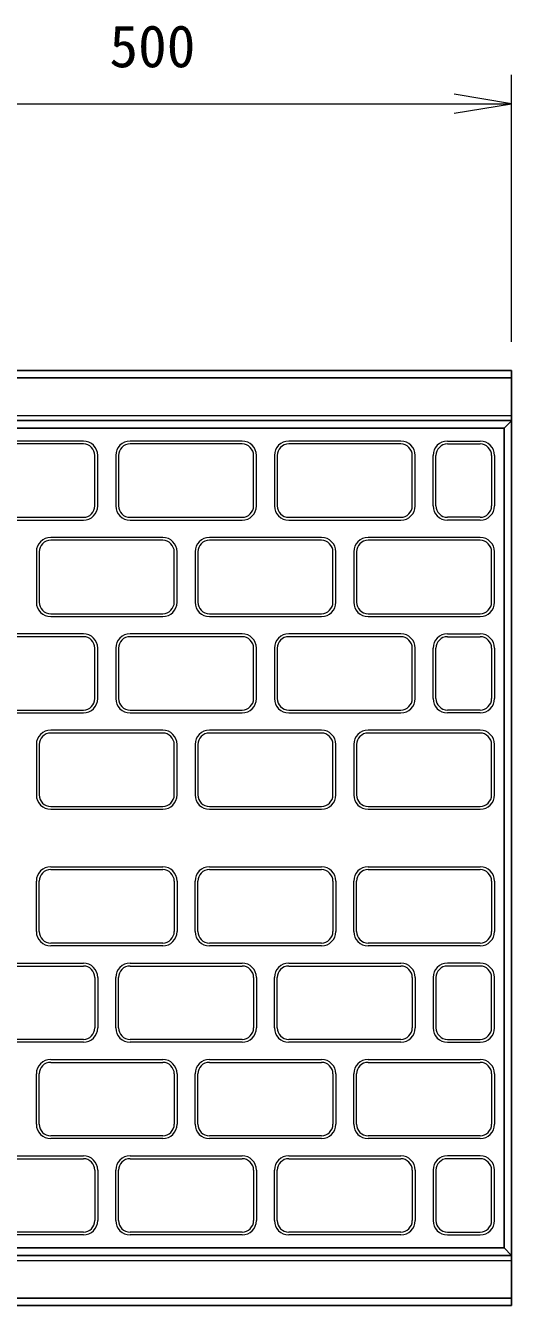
# Model space of a CAD drawing. Units: millimetres at full size, sheet at 1:20; details may follow other scales. Extents: x 0 to 8400, y 0 to 5940.
# Drawn here: x 2391 to 2730, y 527 to 1417 of the extents above; entities that cross this region are included whole.
import ezdxf
from ezdxf.enums import TextEntityAlignment as Align

# ---------------------------------------------------------------- set-up
doc = ezdxf.new("R2010")
doc.units = ezdxf.units.MM
doc.header["$LTSCALE"] = 20
for name, color, linetype, lineweight in [('CON（太線）', 1, 'Continuous', 25), ('寸法線', 7, 'Continuous', 9), ('構造物-寸法', 7, 'Continuous', 9)]:
    doc.layers.add(name, color=color, linetype=linetype, lineweight=lineweight)
doc.styles.add('ＭＳ ゴシック', font='')
doc.styles.get('ＭＳ ゴシック').set_extended_font_data('MS Gothic')

# ---------------------------------------------------------------- blocks, each defined once
blk = doc.blocks.new('open_arrow')
at = {"color": 0, "linetype": 'Continuous', "lineweight": -2}
blk.add_lwpolyline([(7.5, 1.25), (0, 0), (7.5, -1.25)], dxfattribs=at)

msp = doc.modelspace()

# ---------------------------------------------------------------- linework, layer by layer
at = {"layer": 'CON（太線）'}
for p, q in [((729.7, 1177.25), (2729.7, 1177.25)), ((2729.7, 1177.25), (2729.7, 527.25)), ((2729.7, 1172.19), (729.7, 1172.19)), ((729.7, 1142.55), (2729.7, 1142.55)), ((2724.7, 1137.25), (2729.7, 1142.25)), ((734.7, 1137.27), (2724.7, 1137.27)), ((2724.7, 1137.25), (2724.7, 567.25)), ((729.7, 562.03), (2729.7, 562.03)), ((734.7, 567.23), (2724.7, 567.23)), ((2724.7, 567.25), (2729.7, 562.03)), ((2729.7, 532.31), (729.7, 532.31)), ((729.7, 527.25), (2729.7, 527.25))]:
    msp.add_line(p, q, dxfattribs=at)
at = {"layer": '寸法線', "color": 2}
for p, q in [((729.7, 1146.13), (2729.7, 1146.13)), ((729.7, 558.37), (2729.7, 558.37))]:
    msp.add_line(p, q, dxfattribs=at)
at = {"layer": '構造物-寸法'}
for p, q in [((2729.7, 1197.25), (2729.7, 1382.87)), ((2229.7, 1362.87), (2729.7, 1362.87)), ((2431.65, 1128.25), (2353.65, 1128.25)), ((2431.65, 1126.25), (2353.65, 1126.25)), ((2542.15, 1128.25), (2464.15, 1128.25)), ((2542.15, 1126.25), (2464.15, 1126.25)), ((2652.65, 1128.25), (2574.65, 1128.25)), ((2652.65, 1126.25), (2574.65, 1126.25)), ((2685.15, 1128.25), (2707.9, 1128.25)), ((2685.15, 1126.25), (2707.9, 1126.25)), ((2439.65, 1083.25), (2439.65, 1118.25)), ((2441.65, 1083.25), (2441.65, 1118.25)), ((2454.15, 1118.25), (2454.15, 1083.25)), ((2456.15, 1118.25), (2456.15, 1083.25)), ((2550.15, 1083.25), (2550.15, 1118.25)), ((2552.15, 1083.25), (2552.15, 1118.25)), ((2564.65, 1118.25), (2564.65, 1083.25)), ((2566.65, 1118.25), (2566.65, 1083.25)), ((2660.65, 1083.25), (2660.65, 1118.25)), ((2662.65, 1083.25), (2662.65, 1118.25)), ((2675.15, 1083.25), (2675.15, 1118.25)), ((2677.15, 1083.25), (2677.15, 1118.25)), ((2715.9, 1118.25), (2715.9, 1083.25)), ((2717.9, 1118.25), (2717.9, 1083.25)), ((2353.65, 1075.25), (2431.65, 1075.25)), ((2353.65, 1073.25), (2431.65, 1073.25)), ((2464.15, 1075.25), (2542.15, 1075.25)), ((2464.15, 1073.25), (2542.15, 1073.25)), ((2574.65, 1075.25), (2652.65, 1075.25)), ((2574.65, 1073.25), (2652.65, 1073.25)), ((2707.9, 1075.25), (2685.15, 1075.25)), ((2707.9, 1073.25), (2685.15, 1073.25)), ((2486.9, 1061.25), (2408.9, 1061.25)), ((2486.9, 1059.25), (2408.9, 1059.25)), ((2597.4, 1061.25), (2519.4, 1061.25)), ((2597.4, 1059.25), (2519.4, 1059.25)), ((2707.9, 1061.25), (2629.9, 1061.25)), ((2707.9, 1059.25), (2629.9, 1059.25)), ((2398.9, 1051.25), (2398.9, 1016.25)), ((2400.9, 1051.25), (2400.9, 1016.25)), ((2494.9, 1016.25), (2494.9, 1051.25)), ((2496.9, 1016.25), (2496.9, 1051.25)), ((2509.4, 1051.25), (2509.4, 1016.25)), ((2511.4, 1051.25), (2511.4, 1016.25)), ((2605.4, 1016.25), (2605.4, 1051.25)), ((2607.4, 1016.25), (2607.4, 1051.25)), ((2619.9, 1051.25), (2619.9, 1016.25)), ((2621.9, 1051.25), (2621.9, 1016.25)), ((2715.9, 1016.25), (2715.9, 1051.25)), ((2717.9, 1016.25), (2717.9, 1051.25)), ((2408.9, 1008.25), (2486.9, 1008.25)), ((2408.9, 1006.25), (2486.9, 1006.25)), ((2519.4, 1008.25), (2597.4, 1008.25)), ((2519.4, 1006.25), (2597.4, 1006.25)), ((2629.9, 1008.25), (2707.9, 1008.25)), ((2629.9, 1006.25), (2707.9, 1006.25)), ((2431.65, 994.25), (2353.65, 994.25)), ((2431.65, 992.25), (2353.65, 992.25)), ((2542.15, 994.25), (2464.15, 994.25)), ((2542.15, 992.25), (2464.15, 992.25)), ((2652.65, 994.25), (2574.65, 994.25)), ((2652.65, 992.25), (2574.65, 992.25)), ((2685.15, 994.25), (2707.9, 994.25)), ((2685.15, 992.25), (2707.9, 992.25)), ((2439.65, 949.25), (2439.65, 984.25)), ((2441.65, 949.25), (2441.65, 984.25)), ((2454.15, 984.25), (2454.15, 949.25)), ((2456.15, 984.25), (2456.15, 949.25)), ((2550.15, 949.25), (2550.15, 984.25)), ((2552.15, 949.25), (2552.15, 984.25)), ((2564.65, 984.25), (2564.65, 949.25)), ((2566.65, 984.25), (2566.65, 949.25)), ((2660.65, 949.25), (2660.65, 984.25)), ((2662.65, 949.25), (2662.65, 984.25)), ((2675.15, 949.25), (2675.15, 984.25)), ((2677.15, 949.25), (2677.15, 984.25)), ((2715.9, 984.25), (2715.9, 949.25)), ((2717.9, 984.25), (2717.9, 949.25)), ((2353.65, 941.25), (2431.65, 941.25)), ((2353.65, 939.25), (2431.65, 939.25)), ((2464.15, 941.25), (2542.15, 941.25)), ((2464.15, 939.25), (2542.15, 939.25)), ((2574.65, 941.25), (2652.65, 941.25)), ((2574.65, 939.25), (2652.65, 939.25)), ((2707.9, 941.25), (2685.15, 941.25)), ((2707.9, 939.25), (2685.15, 939.25)), ((2486.9, 927.25), (2408.9, 927.25)), ((2597.4, 927.25), (2519.4, 927.25)), ((2707.9, 927.25), (2629.9, 927.25)), ((2398.9, 917.25), (2398.9, 882.25)), ((2400.9, 917.25), (2400.9, 882.25)), ((2486.9, 925.25), (2408.9, 925.25)), ((2494.9, 882.25), (2494.9, 917.25)), ((2496.9, 882.25), (2496.9, 917.25)), ((2509.4, 917.25), (2509.4, 882.25)), ((2511.4, 917.25), (2511.4, 882.25)), ((2597.4, 925.25), (2519.4, 925.25)), ((2605.4, 882.25), (2605.4, 917.25)), ((2607.4, 882.25), (2607.4, 917.25)), ((2619.9, 917.25), (2619.9, 882.25)), ((2621.9, 917.25), (2621.9, 882.25)), ((2707.9, 925.25), (2629.9, 925.25)), ((2715.9, 882.25), (2715.9, 917.25)), ((2717.9, 882.25), (2717.9, 917.25)), ((2408.9, 874.25), (2486.9, 874.25)), ((2408.9, 872.25), (2486.9, 872.25)), ((2519.4, 874.25), (2597.4, 874.25)), ((2519.4, 872.25), (2597.4, 872.25)), ((2629.9, 874.25), (2707.9, 874.25)), ((2629.9, 872.25), (2707.9, 872.25)), ((2408.9, 832.25), (2486.9, 832.25)), ((2408.9, 830.25), (2486.9, 830.25)), ((2519.4, 832.25), (2597.4, 832.25)), ((2519.4, 830.25), (2597.4, 830.25)), ((2629.9, 832.25), (2707.9, 832.25)), ((2629.9, 830.25), (2707.9, 830.25)), ((2398.9, 787.25), (2398.9, 822.25)), ((2400.9, 787.25), (2400.9, 822.25)), ((2494.9, 822.25), (2494.9, 787.25)), ((2496.9, 822.25), (2496.9, 787.25)), ((2509.4, 787.25), (2509.4, 822.25)), ((2511.4, 787.25), (2511.4, 822.25)), ((2605.4, 822.25), (2605.4, 787.25)), ((2607.4, 822.25), (2607.4, 787.25)), ((2619.9, 787.25), (2619.9, 822.25)), ((2621.9, 787.25), (2621.9, 822.25)), ((2715.9, 822.25), (2715.9, 787.25)), ((2717.9, 822.25), (2717.9, 787.25)), ((2486.9, 779.25), (2408.9, 779.25)), ((2486.9, 777.25), (2408.9, 777.25)), ((2597.4, 779.25), (2519.4, 779.25)), ((2597.4, 777.25), (2519.4, 777.25)), ((2707.9, 779.25), (2629.9, 779.25)), ((2707.9, 777.25), (2629.9, 777.25)), ((2353.65, 765.25), (2431.65, 765.25)), ((2353.65, 763.25), (2431.65, 763.25)), ((2464.15, 765.25), (2542.15, 765.25)), ((2464.15, 763.25), (2542.15, 763.25)), ((2574.65, 765.25), (2652.65, 765.25)), ((2574.65, 763.25), (2652.65, 763.25)), ((2707.9, 765.25), (2685.15, 765.25)), ((2707.9, 763.25), (2685.15, 763.25)), ((2439.65, 755.25), (2439.65, 720.25)), ((2441.65, 755.25), (2441.65, 720.25)), ((2454.15, 720.25), (2454.15, 755.25)), ((2456.15, 720.25), (2456.15, 755.25)), ((2550.15, 755.25), (2550.15, 720.25)), ((2552.15, 755.25), (2552.15, 720.25)), ((2564.65, 720.25), (2564.65, 755.25)), ((2566.65, 720.25), (2566.65, 755.25)), ((2660.65, 755.25), (2660.65, 720.25)), ((2662.65, 755.25), (2662.65, 720.25)), ((2675.15, 755.25), (2675.15, 720.25)), ((2677.15, 755.25), (2677.15, 720.25)), ((2715.9, 720.25), (2715.9, 755.25)), ((2717.9, 720.25), (2717.9, 755.25)), ((2431.65, 712.25), (2353.65, 712.25)), ((2542.15, 712.25), (2464.15, 712.25)), ((2652.65, 712.25), (2574.65, 712.25)), ((2685.15, 712.25), (2707.9, 712.25)), ((2431.65, 710.25), (2353.65, 710.25)), ((2542.15, 710.25), (2464.15, 710.25)), ((2652.65, 710.25), (2574.65, 710.25)), ((2685.15, 710.25), (2707.9, 710.25)), ((2408.9, 698.25), (2486.9, 698.25)), ((2408.9, 696.25), (2486.9, 696.25)), ((2519.4, 698.25), (2597.4, 698.25)), ((2519.4, 696.25), (2597.4, 696.25)), ((2629.9, 698.25), (2707.9, 698.25)), ((2629.9, 696.25), (2707.9, 696.25)), ((2398.9, 653.25), (2398.9, 688.25)), ((2400.9, 653.25), (2400.9, 688.25)), ((2494.9, 688.25), (2494.9, 653.25)), ((2496.9, 688.25), (2496.9, 653.25)), ((2509.4, 653.25), (2509.4, 688.25)), ((2511.4, 653.25), (2511.4, 688.25)), ((2605.4, 688.25), (2605.4, 653.25)), ((2607.4, 688.25), (2607.4, 653.25)), ((2619.9, 653.25), (2619.9, 688.25)), ((2621.9, 653.25), (2621.9, 688.25)), ((2715.9, 688.25), (2715.9, 653.25)), ((2717.9, 688.25), (2717.9, 653.25)), ((2486.9, 645.25), (2408.9, 645.25)), ((2486.9, 643.25), (2408.9, 643.25)), ((2597.4, 645.25), (2519.4, 645.25)), ((2597.4, 643.25), (2519.4, 643.25)), ((2707.9, 645.25), (2629.9, 645.25)), ((2707.9, 643.25), (2629.9, 643.25)), ((2353.65, 631.25), (2431.65, 631.25)), ((2353.65, 629.25), (2431.65, 629.25)), ((2464.15, 631.25), (2542.15, 631.25)), ((2464.15, 629.25), (2542.15, 629.25)), ((2574.65, 631.25), (2652.65, 631.25)), ((2574.65, 629.25), (2652.65, 629.25)), ((2707.9, 631.25), (2685.15, 631.25)), ((2707.9, 629.25), (2685.15, 629.25)), ((2439.65, 621.25), (2439.65, 586.25)), ((2441.65, 621.25), (2441.65, 586.25)), ((2454.15, 586.25), (2454.15, 621.25)), ((2456.15, 586.25), (2456.15, 621.25)), ((2550.15, 621.25), (2550.15, 586.25)), ((2552.15, 621.25), (2552.15, 586.25)), ((2564.65, 586.25), (2564.65, 621.25)), ((2566.65, 586.25), (2566.65, 621.25)), ((2660.65, 621.25), (2660.65, 586.25)), ((2662.65, 621.25), (2662.65, 586.25)), ((2675.15, 621.25), (2675.15, 586.25)), ((2677.15, 621.25), (2677.15, 586.25)), ((2715.9, 586.25), (2715.9, 621.25)), ((2717.9, 586.25), (2717.9, 621.25)), ((2431.65, 578.25), (2353.65, 578.25)), ((2431.65, 576.25), (2353.65, 576.25)), ((2542.15, 578.25), (2464.15, 578.25)), ((2542.15, 576.25), (2464.15, 576.25)), ((2652.65, 578.25), (2574.65, 578.25)), ((2652.65, 576.25), (2574.65, 576.25)), ((2685.15, 578.25), (2707.9, 578.25)), ((2685.15, 576.25), (2707.9, 576.25))]:
    msp.add_line(p, q, dxfattribs=at)
for centre, radius, start, end in [((2431.65, 1118.25), 10, 0, 90), ((2431.65, 1118.25), 8, 0, 90), ((2464.15, 1118.25), 10, 90, 180), ((2464.15, 1118.25), 8, 90, 180), ((2542.15, 1118.25), 10, 0, 90), ((2542.15, 1118.25), 8, 0, 90), ((2574.65, 1118.25), 10, 90, 180), ((2574.65, 1118.25), 8, 90, 180), ((2652.65, 1118.25), 10, 0, 90), ((2652.65, 1118.25), 8, 0, 90), ((2685.15, 1118.25), 10, 90, 180), ((2685.15, 1118.25), 8, 90, 180), ((2707.9, 1118.25), 10, 0, 90), ((2707.9, 1118.25), 8, 0, 90), ((2431.65, 1083.25), 10, 270, 0), ((2431.65, 1083.25), 8, 270, 360), ((2464.15, 1083.25), 10, 180, 270), ((2464.15, 1083.25), 8, 180, 270), ((2542.15, 1083.25), 10, 270, 0), ((2542.15, 1083.25), 8, 270, 0), ((2574.65, 1083.25), 10, 180, 270), ((2574.65, 1083.25), 8, 180, 270), ((2652.65, 1083.25), 10, 270, 0), ((2652.65, 1083.25), 8, 270, 0), ((2685.15, 1083.25), 10, 180, 270), ((2685.15, 1083.25), 8, 180, 270), ((2707.9, 1083.25), 10, 270, 0), ((2707.9, 1083.25), 8, 270, 0), ((2408.9, 1051.25), 10, 90, 180), ((2408.9, 1051.25), 8, 90, 180), ((2486.9, 1051.25), 10, 0, 90), ((2486.9, 1051.25), 8, 0, 90), ((2519.4, 1051.25), 10, 90, 180), ((2519.4, 1051.25), 8, 90, 180), ((2597.4, 1051.25), 10, 0, 90), ((2597.4, 1051.25), 8, 0, 90), ((2629.9, 1051.25), 10, 90, 180), ((2629.9, 1051.25), 8, 90, 180), ((2707.9, 1051.25), 10, 0, 90), ((2707.9, 1051.25), 8, 0, 90), ((2408.9, 1016.25), 10, 180, 270), ((2408.9, 1016.25), 8, 180, 270), ((2486.9, 1016.25), 10, 270, 0), ((2486.9, 1016.25), 8, 270, 0), ((2519.4, 1016.25), 10, 180, 270), ((2519.4, 1016.25), 8, 180, 270), ((2597.4, 1016.25), 10, 270, 0), ((2597.4, 1016.25), 8, 270, 360), ((2629.9, 1016.25), 10, 180, 270), ((2629.9, 1016.25), 8, 180, 270), ((2707.9, 1016.25), 10, 270, 0), ((2707.9, 1016.25), 8, 270, 360), ((2431.65, 984.25), 10, 0, 90), ((2431.65, 984.25), 8, 0, 90), ((2464.15, 984.25), 10, 90, 180), ((2464.15, 984.25), 8, 90, 180), ((2542.15, 984.25), 10, 0, 90), ((2542.15, 984.25), 8, 0, 90), ((2574.65, 984.25), 10, 90, 180), ((2574.65, 984.25), 8, 90, 180), ((2652.65, 984.25), 10, 0, 90), ((2652.65, 984.25), 8, 0, 90), ((2685.15, 984.25), 10, 90, 180), ((2685.15, 984.25), 8, 90, 180), ((2707.9, 984.25), 10, 360, 90), ((2707.9, 984.25), 8, 360, 90), ((2431.65, 949.25), 10, 270, 0), ((2431.65, 949.25), 8, 270, 0), ((2464.15, 949.25), 10, 180, 270), ((2464.15, 949.25), 8, 180, 270), ((2542.15, 949.25), 10, 270, 360), ((2542.15, 949.25), 8, 270, 0), ((2574.65, 949.25), 10, 180, 270), ((2574.65, 949.25), 8, 180, 270), ((2652.65, 949.25), 10, 270, 360), ((2652.65, 949.25), 8, 270, 360), ((2685.15, 949.25), 10, 180, 270), ((2685.15, 949.25), 8, 180, 270), ((2707.9, 949.25), 10, 270, 0), ((2707.9, 949.25), 8, 270, 0), ((2408.9, 917.25), 10, 90, 180), ((2486.9, 917.25), 10, 0, 90), ((2519.4, 917.25), 10, 90, 180), ((2597.4, 917.25), 10, 0, 90), ((2629.9, 917.25), 10, 90, 180), ((2707.9, 917.25), 10, 0, 90), ((2408.9, 917.25), 8, 90, 180), ((2486.9, 917.25), 8, 0, 90), ((2519.4, 917.25), 8, 90, 180), ((2597.4, 917.25), 8, 0, 90), ((2629.9, 917.25), 8, 90, 180), ((2707.9, 917.25), 8, 0, 90), ((2408.9, 882.25), 10, 180, 270), ((2408.9, 882.25), 8, 180, 270), ((2486.9, 882.25), 10, 270, 0), ((2486.9, 882.25), 8, 270, 0), ((2519.4, 882.25), 10, 180, 270), ((2519.4, 882.25), 8, 180, 270), ((2597.4, 882.25), 10, 270, 0), ((2597.4, 882.25), 8, 270, 360), ((2629.9, 882.25), 10, 180, 270), ((2629.9, 882.25), 8, 180, 270), ((2707.9, 882.25), 10, 270, 0), ((2707.9, 882.25), 8, 270, 0), ((2408.9, 822.25), 10, 90, 180), ((2408.9, 822.25), 8, 90, 180), ((2486.9, 822.25), 10, 360, 90), ((2486.9, 822.25), 8, 360, 90), ((2519.4, 822.25), 10, 90, 180), ((2519.4, 822.25), 8, 90, 180), ((2597.4, 822.25), 10, 360, 90), ((2597.4, 822.25), 8, 360, 90), ((2629.9, 822.25), 10, 90, 180), ((2629.9, 822.25), 8, 90, 180), ((2707.9, 822.25), 10, 360, 90), ((2707.9, 822.25), 8, 360, 90), ((2408.9, 787.25), 10, 180, 270), ((2408.9, 787.25), 8, 180, 270), ((2486.9, 787.25), 10, 270, 0), ((2486.9, 787.25), 8, 270, 0), ((2519.4, 787.25), 10, 180, 270), ((2519.4, 787.25), 8, 180, 270), ((2597.4, 787.25), 10, 270, 0), ((2597.4, 787.25), 8, 270, 0), ((2629.9, 787.25), 10, 180, 270), ((2629.9, 787.25), 8, 180, 270), ((2707.9, 787.25), 10, 270, 0), ((2707.9, 787.25), 8, 270, 0), ((2431.65, 755.25), 10, 360, 90), ((2431.65, 755.25), 8, 360, 90), ((2464.15, 755.25), 10, 90, 180), ((2464.15, 755.25), 8, 90, 180), ((2542.15, 755.25), 10, 360, 90), ((2542.15, 755.25), 8, 360, 90), ((2574.65, 755.25), 10, 90, 180), ((2574.65, 755.25), 8, 90, 180), ((2652.65, 755.25), 10, 360, 90), ((2652.65, 755.25), 8, 0, 90), ((2685.15, 755.25), 10, 90, 180), ((2685.15, 755.25), 8, 90, 180), ((2707.9, 755.25), 10, 0, 90), ((2707.9, 755.25), 8, 0, 90), ((2431.65, 720.25), 10, 270, 0), ((2431.65, 720.25), 8, 270, 0), ((2464.15, 720.25), 10, 180, 270), ((2464.15, 720.25), 8, 180, 270), ((2542.15, 720.25), 10, 270, 0), ((2542.15, 720.25), 8, 270, 0), ((2574.65, 720.25), 10, 180, 270), ((2574.65, 720.25), 8, 180, 270), ((2652.65, 720.25), 10, 270, 0), ((2652.65, 720.25), 8, 270, 0), ((2685.15, 720.25), 10, 180, 270), ((2685.15, 720.25), 8, 180, 270), ((2707.9, 720.25), 10, 270, 0), ((2707.9, 720.25), 8, 270, 0), ((2408.9, 688.25), 10, 90, 180), ((2408.9, 688.25), 8, 90, 180), ((2486.9, 688.25), 10, 360, 90), ((2486.9, 688.25), 8, 0, 90), ((2519.4, 688.25), 10, 90, 180), ((2519.4, 688.25), 8, 90, 180), ((2597.4, 688.25), 10, 0, 90), ((2597.4, 688.25), 8, 0, 90), ((2629.9, 688.25), 10, 90, 180), ((2629.9, 688.25), 8, 90, 180), ((2707.9, 688.25), 10, 360, 90), ((2707.9, 688.25), 8, 0, 90), ((2408.9, 653.25), 10, 180, 270), ((2408.9, 653.25), 8, 180, 270), ((2486.9, 653.25), 10, 270, 0), ((2486.9, 653.25), 8, 270, 0), ((2519.4, 653.25), 10, 180, 270), ((2519.4, 653.25), 8, 180, 270), ((2597.4, 653.25), 10, 270, 0), ((2597.4, 653.25), 8, 270, 0), ((2629.9, 653.25), 10, 180, 270), ((2629.9, 653.25), 8, 180, 270), ((2707.9, 653.25), 10, 270, 0), ((2707.9, 653.25), 8, 270, 0), ((2431.65, 621.25), 10, 0, 90), ((2431.65, 621.25), 8, 0, 90), ((2464.15, 621.25), 10, 90, 180), ((2464.15, 621.25), 8, 90, 180), ((2542.15, 621.25), 10, 0, 90), ((2542.15, 621.25), 8, 0, 90), ((2574.65, 621.25), 10, 90, 180), ((2574.65, 621.25), 8, 90, 180), ((2652.65, 621.25), 10, 0, 90), ((2652.65, 621.25), 8, 0, 90), ((2685.15, 621.25), 10, 90, 180), ((2685.15, 621.25), 8, 90, 180), ((2707.9, 621.25), 10, 0, 90), ((2707.9, 621.25), 8, 0, 90), ((2431.65, 586.25), 10, 270, 0), ((2431.65, 586.25), 8, 270, 0), ((2464.15, 586.25), 10, 180, 270), ((2464.15, 586.25), 8, 180, 270), ((2542.15, 586.25), 10, 270, 0), ((2542.15, 586.25), 8, 270, 0), ((2574.65, 586.25), 10, 180, 270), ((2574.65, 586.25), 8, 180, 270), ((2652.65, 586.25), 10, 270, 0), ((2652.65, 586.25), 8, 270, 0), ((2685.15, 586.25), 10, 180, 270), ((2685.15, 586.25), 8, 180, 270), ((2707.9, 586.25), 10, 270, 0), ((2707.9, 586.25), 8, 270, 360)]:
    msp.add_arc(centre, radius, start, end, dxfattribs=at)

# ---------------------------------------------------------------- block references
at = {"layer": '構造物-寸法', "xscale": 5.33, "yscale": 5.33, "rotation": 180}
msp.add_blockref('open_arrow', (2729.7, 1362.87), dxfattribs=at)

# ---------------------------------------------------------------- texts
at = {"layer": '構造物-寸法', "style": 'ＭＳ ゴシック'}
msp.add_text('500', height=29.33, dxfattribs=at).set_placement((2479.7, 1402.87), align=Align.MIDDLE_CENTER)

doc.saveas('drawing.dxf')
